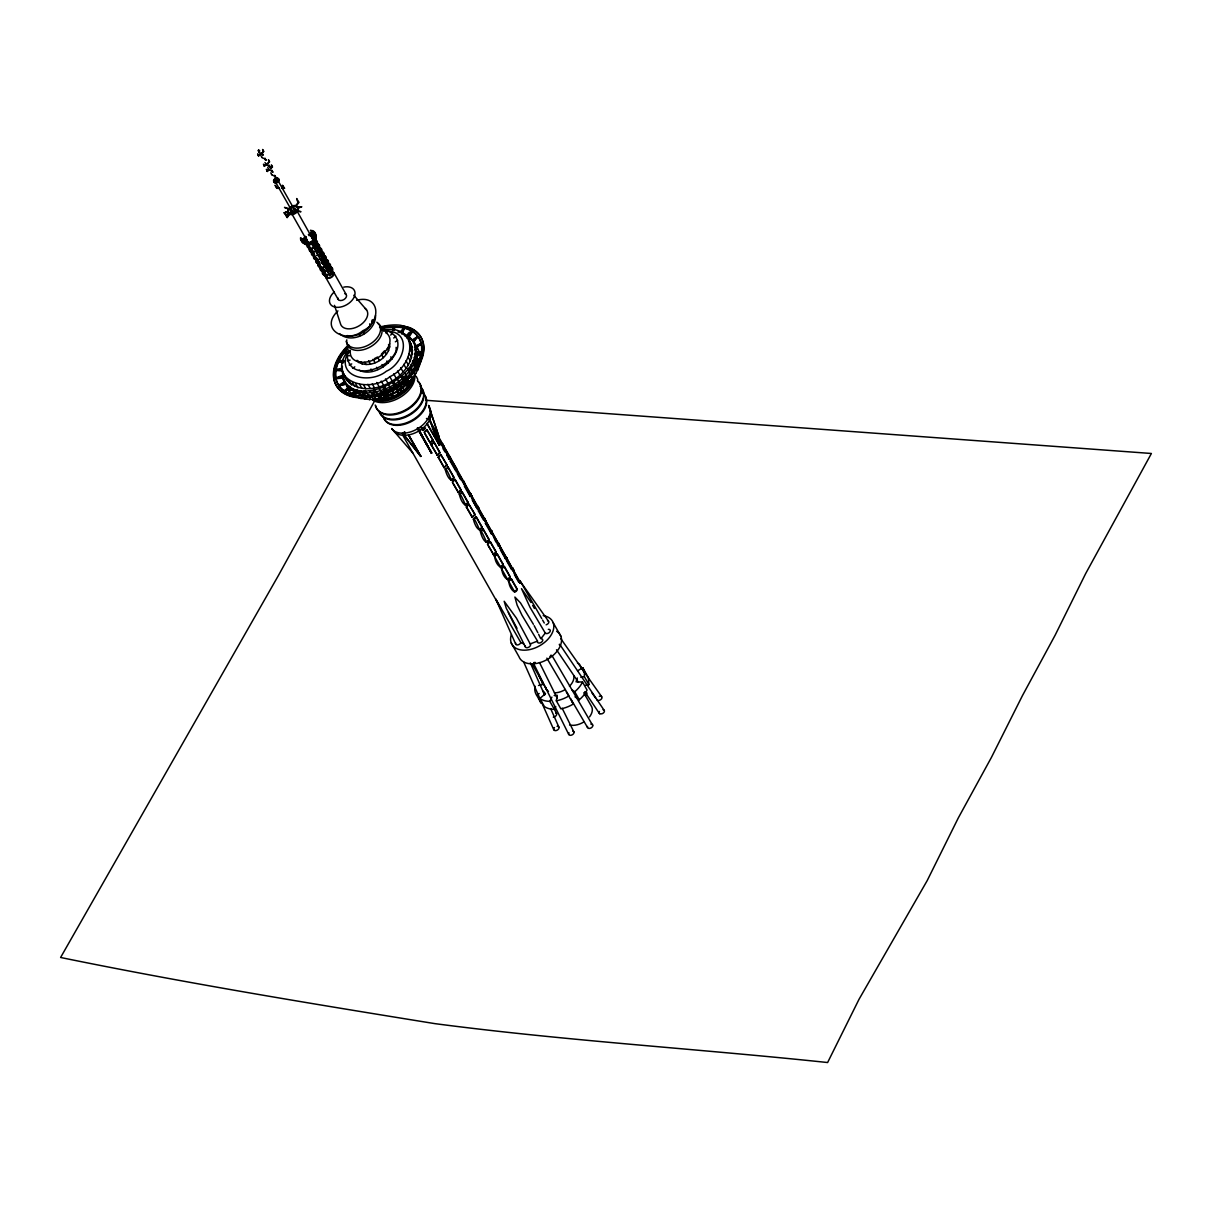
<?xml version="1.0" encoding="UTF-8"?>
<svg xmlns="http://www.w3.org/2000/svg" width="1212" height="1212" viewBox="0 0 1212 1212"><rect width="100%" height="100%" fill="white"/><g stroke="black" fill="none" stroke-linecap="round" stroke-linejoin="round"><path stroke-width="1.5" d="M384.113 391.203L383.28 387.128L384.113 391.203L385.264 390.734L384.416 386.658L385.264 390.734M342.375 366.251C339.027 417.261 427.366 379.72 414.08 343.147L415.292 345.299C415.08 338.905 401.081 335.557 411.747 331.24L412.459 331.724L408.823 337.481L407.52 335.497L401.823 332.936M360.843 394.991L357.085 392.93L353.919 395.733C379.568 407.823 413.792 388.673 420.564 361.964L416.564 363.751L416.307 348.526L416.776 359.479L420.488 358.328L420.428 354.707L417.761 348.45L415.277 349.98M429.639 408.535A20.74 13.287 -29.5 0 1 429.851 419.367L429.684 419.746A20.74 13.287 -29.5 0 1 419.503 430.563L419.079 430.836A20.74 13.287 -29.5 0 1 404.49 435.29L404.323 431.851M404.49 435.29L404.763 431.851M585.381 685.325L588.88 684.644L584.351 676.629L584.457 671.842L582.805 667.721L577.563 670.827M588.88 684.644L588.381 677.69L582.805 667.721M342.738 370.963L335.966 370.448L336.103 369.539L341.905 368.342M374.099 394.264L374.781 389.719L375.75 391.446L372.948 394.491L373.629 389.961M383.613 330.876L384.068 327.846L382.916 328.088M415.474 349.874L416.686 352.025C420.034 374.25 399.309 391.431 379.432 395.657L378.962 398.793L379.977 396.142L374.205 389.87M416.095 355.722L415.262 353.116L421.049 351.904L416.095 355.722L415.125 354.01L420.928 352.813M566.262 691.825L573.397 703.975A24.816 15.877 -29.5 0 1 560.853 708.838L556.323 700.809L557.278 695.294L554.172 695.567M393.188 330.028L393.779 326.816L394.854 326.816L394.264 330.028M383.81 394.536L383.856 397.294L383.81 394.536L379.038 388.628M348.92 350.571C333.648 377.477 369.933 384.81 386.355 371.22C404.55 363.464 413.443 330.618 385.583 331.058M347.147 335.603C357.949 337.557 370.357 330.437 373.084 319.589M356.586 360.464C367.963 371.114 390.476 358.616 389.734 343.663M374.22 399.293L375.129 396.339L379.432 395.657M348.662 349.935C324.392 380.341 368.933 394.9 389.84 376.72C416.352 364.161 419.064 322.846 381.689 330.285M344.647 376.629C364.433 408.656 429.184 370.342 407.808 337.648M411.535 378.417L408.747 385.113L407.989 381.704L408.52 385.492C401.43 394.9 385.128 402.52 375.326 398.248M412.413 377.72L408.52 385.492M429.578 420.322L439.092 437.062L428.7 405.687A21.331 13.65 -29.5 0 1 428.912 416.822L428.745 417.201A21.331 13.65 -29.5 0 1 418.276 428.336L417.852 428.593A21.331 13.65 -29.5 0 1 402.854 433.184L402.414 433.184A21.331 13.65 -29.5 0 1 391.658 428.548L412.837 453.061M439.229 444.819L426.942 423.791M577.336 677.978L576.048 681.841L582.517 682.023L587.047 690.037A24.816 15.877 -29.5 0 1 579.291 699.763L575.003 696.824M542.885 682.22L542.022 684.795L538.522 685.477M401.717 332.573L403.596 327.891L404.535 328.134L402.02 334.376M343.36 362.858L338.557 361.57L338.981 360.631L344.42 360.646M363.236 395.536L365.403 390.84L366.372 392.552L362.161 395.521L364.327 390.84M392.34 329.952L393.779 326.816M393.415 329.952L394.854 326.816M369.478 399.808L370.978 396.566L375.129 396.339L369.448 390.628M413.58 363.418L418.473 360.782L413.58 363.418L412.61 361.706L418.034 361.721M525.341 645.814A2.878 1.833 -29.5 0 0 528.235 647.466A2.878 1.833 -29.5 0 0 530.22 643.92L537.522 641.087L521.948 615.166L517.13 605.106L514.888 597.046L520.448 602.849L533.401 624.286M555.747 706.551L554.354 709.384L549.824 701.354L551.914 697.112M374.099 401.869L278.472 575.397L60.6 957.48C184.785 982.932 309.833 1003.415 434.926 1023.64C565.398 1040.76 696.809 1048.713 827.614 1062.53L859.02 999.309L927.21 880.579L958.298 817.933L991.386 757.485L1022.458 695.597L1055.167 635.133L1085.634 573.64L1151.4 453.485L425.518 400.263M386.386 333.239L387.734 330.906C415.58 343.193 379.689 381.159 359.191 370.13M372.948 394.491L375.75 391.446M347.586 354.51L349.45 351.48M365.206 399.278L367.024 396.324M396.157 350.662C389.703 368.993 349.147 382.704 347.283 355.858L350.026 355.677M545.445 632.831L541.037 638.557M409.929 334.118L411.747 331.24M286.88 217.175L291.94 210.6L287.168 217.69L284.365 212.721L287.168 216.796M298.591 201.965L295.758 205.646A5.454 3.5 -29.5 0 0 292.001 206.055M311.908 232.568C306.136 240.476 313.302 225.962 313.923 235.779A5.621 3.591 -29.5 0 1 315.877 237.643L315.984 237.885A6.424 4.106 -29.5 0 1 313.15 243.173A6.424 4.106 -29.5 0 1 306.545 244.869L304.606 241.43L306.56 238.9L304.803 241.779M305.288 242.642L307.242 240.097L305.485 242.976M310.439 235.961L312.393 233.416M310.636 236.295L312.59 233.764M346.693 354.131L343.875 352.662L344.556 351.753L347.692 352.571M353.419 394.461L356.919 389.931L357.888 391.643L352.495 394.218L355.98 389.688M400.112 332.421L403.596 327.891M404.535 328.134L401.036 332.664L397.9 331.997M360.934 398.763L362.539 396.672M408.747 371.084L413.156 369.69L408.747 371.084L407.777 369.372L412.459 370.584M390.673 335.088L392.491 332.952M414.262 340.375L417.564 336.603L413.625 342.299L413.171 341.632M308.545 245.551C303.091 238.87 316.18 257.323 307 244.748M325.255 276.033C320.226 271.427 324.134 270.094 325.255 276.033L310.393 249.763C305.333 243.536 316.559 260.035 310.726 249.399M316.408 243.354L317.938 244.157L319.271 247.551L316.408 243.354L317.938 244.157M318.195 246.521L319.741 247.324M312.908 253.263C307.454 246.566 320.544 265.034 311.363 252.444M315.075 257.111L313.544 256.308L314.302 255.626A5.166 3.318 -29.5 0 1 311.832 253.293L311.348 253.444A5.681 3.636 -29.5 0 0 314.075 255.99L316.544 260.625L313.544 256.308M320.771 251.066L322.301 251.869L323.634 255.262L320.771 251.066L322.301 251.869M322.559 254.232L324.089 255.035M317.256 260.959C311.802 254.262 324.892 272.73 315.726 260.156M322.937 254.914L324.483 255.717L325.816 259.11L322.937 254.914L324.483 255.717M324.74 258.08L326.27 258.883M319.438 264.807C313.984 258.126 327.073 276.578 317.892 264.004M325.119 258.762L326.664 259.565L327.998 262.959L325.119 258.762L326.664 259.565M326.907 261.928L328.452 262.731M321.619 268.655L320.074 267.852L320.847 267.185A5.166 3.318 -29.5 0 1 318.377 264.837L317.877 265.004A5.681 3.636 -29.5 0 0 320.619 267.549L323.074 272.17L320.074 267.852M327.301 262.61L330.634 266.579L329.846 267.246A5.166 3.318 -29.5 0 1 332.315 269.594L332.755 269.412A5.681 3.636 -29.5 0 0 330.028 266.867L327.301 262.61L328.846 263.413M329.088 265.776L330.634 266.579M323.801 272.518L322.256 271.715M329.482 266.473L331.012 267.276L332.346 270.67L329.482 266.473L331.012 267.276M331.27 269.625L332.815 270.428M337.921 310.893C318.15 329.967 347.208 344.314 362.918 330.664C381.265 322.846 380.826 293.88 356.601 300.273M400.642 388.673C400.49 395.748 410.474 385.583 407.656 382.053L399.96 389.188L401.217 392.294L399.263 389.067M422.943 430.396C429.306 422.806 422.003 435.608 421.155 427.26M424.973 431.533L427.124 429.881L440.001 452.637L437.411 455.394L431.124 444.865L432.851 443.031M424.109 432.457L427.124 429.881M432.548 440.047L429.957 442.804L432.987 440.229L426.7 429.699M436.987 455.212L440.001 452.637M447.031 465.06L440.744 454.53L447.031 465.06L444.001 467.635L438.153 457.288L439.88 455.439M438.153 457.288L441.168 454.712M444.001 467.635L446.607 464.878M445.183 469.711L448.198 467.135L454.061 477.483C448.758 489.739 439.047 450.909 451.455 480.24M445.607 469.892L448.198 467.135M451.031 480.058L454.061 477.483M453.076 481.209L455.227 479.543L461.075 489.906L458.484 492.663L453.046 483.603M452.212 482.118L455.227 479.543M458.06 492.481L461.075 489.906M459.227 494.541L462.257 491.966L468.105 502.313C462.802 514.585 453.106 475.755 465.514 505.086M459.666 494.723L462.257 491.966M465.09 504.889L468.105 502.313M475.134 514.736L468.847 504.207L475.134 514.736L472.119 517.312L466.256 506.964L467.983 505.131M466.256 506.964L469.286 504.389M472.119 517.312L474.71 514.555M473.286 519.387L476.301 516.812L482.164 527.159C476.861 539.416 467.15 500.586 479.573 529.917M473.71 519.569L476.301 516.812M479.149 529.735L482.164 527.159M480.316 531.81L483.33 529.235L489.193 539.582C483.891 551.839 474.18 513.009 486.603 542.34M480.74 531.992L483.33 529.235M486.163 542.158L489.193 539.582M488.209 543.309L490.36 541.643L496.223 552.005L493.617 554.763L488.178 545.703M487.345 544.233L490.36 541.643M493.193 554.581L496.223 552.005M494.375 556.641L497.39 554.066L503.238 564.428C500.556 573.624 490.33 554.869 497.39 554.066M500.223 567.004L503.238 564.428M501.389 569.064L504.419 566.489L510.267 576.836C507.586 586.047 497.359 567.292 504.419 566.489M507.252 579.412L510.267 576.836M508.419 581.487L511.449 578.912L517.297 589.259C514.615 598.455 504.389 579.715 511.449 578.912M514.282 591.835L517.297 589.259M406.384 381.78L404.247 383.84L401.43 376.084M362.161 395.521L364.251 393.552M258.414 155.742L260.474 153.939L258.61 156.09L257.641 153.863L258.61 155.59M263.565 151.182L261.716 153.348L263.761 151.53L262.595 149.47L263.383 151.349M264.246 166.044L266.307 164.226L264.443 166.392L263.459 164.165L264.428 165.877M269.397 161.484L267.549 163.65L269.594 161.832L268.428 159.772L269.215 161.65M267.155 171.195L269.215 169.377L267.352 171.543L266.382 169.316L267.352 171.028M272.306 166.635L270.458 168.801L272.503 166.983L271.337 164.923L272.124 166.801M344.587 390.658L349.177 386.598L350.859 388.779L344.587 390.658L350.147 388.31M345.314 391.128L349.889 387.067L350.859 388.779M401.914 378.189L402.823 377.371L405.475 378.008L404.566 378.826L401.914 378.189L400.945 376.462L404.566 378.826M407.838 335.754L412.459 331.724M554.354 709.384A24.785 15.862 -29.5 0 1 544.385 706.505L539.855 698.491L545.491 693.643L543.112 691.188L544.93 694.4M417.14 346.693L420.746 343.663L416.11 348.526L415.14 346.799L420.912 344.466M393.718 338.012L395.885 336.209M416.716 353.51L419.094 351.571L416.701 352.783M312.499 245.127L314.65 243.93L316.438 247.096L314.408 248.596L312.499 245.127L314.65 243.93M316.438 247.096L314.408 248.596M314.681 248.99L316.832 247.793L318.62 250.96L316.59 252.444L314.681 248.99L316.832 247.793M318.62 250.96L316.59 252.444M316.847 252.838L319.014 251.641L320.801 254.808L318.771 256.308L316.847 252.838L319.014 251.641M320.801 254.808L318.771 256.308M319.029 256.686L321.18 255.49L322.983 258.656L320.953 260.156L319.029 256.686L321.18 255.49M322.983 258.656L320.953 260.156M321.21 260.535L323.362 259.338L325.149 262.504L323.134 264.004L321.21 260.535L323.362 259.338M325.149 262.504L323.134 264.004M323.392 264.383L325.543 263.186L327.331 266.352L325.316 267.852L323.392 264.383L325.543 263.186M327.331 266.352L325.316 267.852M325.573 268.246L327.725 267.049L329.512 270.215L327.482 271.715L325.573 268.246L327.725 267.049M329.512 270.215L327.482 271.715M327.755 272.094L329.906 270.897L331.694 274.063L329.664 275.563L327.755 272.094L329.906 270.897M307.712 243.854L326.922 277.396L308.196 244.309M331.694 274.063L329.664 275.563M314.272 239.809L332.376 273.351L332.512 272.442A3.848 2.469 -29.5 0 0 331.846 272.155M339.602 333.618C351.935 345.162 376.326 331.618 375.508 315.423M398.672 389.658L401.642 387.461M391.264 394.203L393.339 396.839L400.884 391.93M418.276 428.336L431.563 453.106L418.291 430.154M352.586 368.281L354.798 366.842M352.495 394.218L355.464 392.34M349.874 386.901L345.768 384.265L339.466 385.749L338.996 385.083L344.359 381.765M412.201 339.921L417.564 336.603M339.466 385.749L344.829 382.431L347.98 386.84L357.085 392.93M418.019 337.269L412.656 340.572L413.625 342.299M346.768 384.689L347.98 386.84L354.616 390.976L351.419 393.339L348.904 390.946L352.616 388.643M393.567 384.249L394.627 383.583L395.96 385.189L394.9 385.855L392.582 382.522L394.9 385.855M417.837 353.859L421.049 351.904M539.446 698.96A24.755 15.847 -29.5 0 0 541.097 703.081L536.568 695.067L539.188 693.522M395.354 341.814L397.688 340.451M308.802 247.915L310.333 248.718M317.559 243.476L315.302 240.537L332.346 270.67M310.969 251.763L312.514 252.566M320.12 248.005L318.589 247.203L321.907 251.172M313.15 255.611L314.696 256.414M315.332 259.474L316.877 260.277M317.514 263.322L319.044 264.125M319.695 267.17L321.225 267.973M321.862 271.018L323.407 271.821M324.043 274.866L325.589 275.669M374.553 358.555L377.462 357.07L379.417 360.509M349.965 386.613L347.571 387.81L346.238 384.689M397.369 391.097L390.794 394.43L392.885 397.066M349.192 365.024L351.738 363.918M302.379 239.446L305.515 237.9M302.47 239.552L305.712 238.234M314.226 234.795C306.242 238.673 316.802 230.386 315.984 237.885M302.955 240.4L306.197 239.097M314.711 235.658L311.484 236.961L314.908 235.992M303.151 240.749L306.394 239.446M342.86 377.265L343.026 378.068L336.269 378.689L336.103 377.886L341.89 375.538M414.974 345.996L420.746 343.663M336.269 378.689L342.057 376.356L343.026 378.068M416.428 356.313L420.428 354.707M384.249 388.84L385.401 388.385M348.904 390.946L351.995 389.81M286.32 215.312L289.077 214.312M286.608 215.812L288.441 215.145M385.719 394.536L388.582 393.521L383.856 386.916M289.895 208.04A5.454 3.5 -29.5 0 0 288.032 212.1L283.941 212.857L287.744 211.585A5.454 3.5 -29.5 0 1 290.744 206.691M385.567 396.036L390.325 394.582L392.415 397.218L390.688 393.855M381.053 396.824L384.128 399.233L392.309 396.718M436.229 433.775L436.275 436.547L436.229 433.775L456.727 468.786L456.182 471.726M435.108 434.487L435.653 431.533L431.714 425.806M442.728 446.713L442.683 443.94L442.728 446.713L432.366 428.381M443.304 448.955L443.85 446.016L443.304 448.955L444.986 451.924M449.167 459.318L449.697 456.363L449.167 459.318L446.652 454.879M450.334 461.378L450.879 458.439L450.334 461.378L455.348 470.256M505.328 555.914L505.374 558.671L505.328 555.914L457.303 471.044L457.363 473.801L460.712 479.71M463.817 483.967L463.757 481.209L463.817 483.967L457.954 473.619M464.923 483.27L464.393 486.224L470.241 496.572L470.786 493.632L470.241 496.572M472.013 498.465L471.953 495.693L472.013 498.465L477.27 508.995L477.816 506.04L477.861 508.813M478.437 511.07L478.982 508.116L478.437 511.07L483.467 519.933M484.891 521.236L484.845 518.463L484.891 521.236L479.043 510.888M485.467 523.478L486.012 520.539L485.467 523.478L491.33 533.841L491.86 530.886L491.33 533.841M492.436 533.144L498.344 546.248L498.889 543.309L498.95 546.067M493.087 535.719L495.844 541.825M499.526 548.324L500.071 545.37M506.555 560.747L507.086 557.793L506.555 560.747L511.57 569.61M512.994 570.913L512.949 568.14L512.994 570.913L507.146 560.565M514.176 572.988L514.115 570.216L514.176 572.988L520.024 583.336L505.843 556.55M519.387 580.745L429.805 421.185M381.416 395.779L384.28 395.036M338.996 385.083L345.799 384.143M347.389 360.782L350.116 360.1M335.966 370.448L341.769 369.236M416.549 362.797L420.564 361.964M580.851 677.311L584.351 676.629M377.144 396.597L379.977 396.142M415.777 367.16L415.761 366.251L419.367 365.873M408.777 435.002L420.882 456.409L409.262 436.653M336.103 377.886L339.481 377.568M364.842 390.87L366.069 393.021C387.885 392.264 411.322 377.871 416.443 355.707L415.231 353.556M276.533 187.799L279.472 188.314L276.821 188.314L275.079 185.224L276.972 187.799M284.32 187.815L281.957 188.314L284.608 188.33L282.411 185.239L283.866 187.815M418.473 360.782L413.034 360.782L414.004 362.494M338.557 361.57L343.981 361.57M418.155 369.766L414.413 369.751L414.08 363.388L412.853 361.237M365.297 392.552L366.372 392.552M297.076 211.146L300.985 211.721L296.788 210.63L312.56 238.749M364.6 392.93L353.965 390.734L350.722 389.007L349.51 386.855M336.103 369.539L339.481 369.796M288.092 212.433L285.835 212.221L290.016 213.994A5.454 3.5 -29.5 0 0 295.607 212.554A5.454 3.5 -29.5 0 0 298.031 208.07L301.818 206.797L297.728 207.555A5.454 3.5 -29.5 0 1 295.319 212.039A5.454 3.5 -29.5 0 1 289.713 213.479L288.032 212.1M293.819 209.525L294.395 210.873L292.274 211.524L275.306 181.694L276.003 180.179L277.76 180.179L294.546 209.843M383.386 330.376L387.734 330.906M415.777 373.66L412.534 373.266L410.777 365.115M377.705 398.642L383.34 399.324L380.28 396.915M287.077 208.525L288.971 209.025L284.502 207.419L286.774 208.01M408.474 368.463L413.156 369.69M343.875 352.662L346.996 353.48M413.383 377.553L410.156 376.705L410.247 377.462M356.949 391.4L357.888 391.643M338.981 360.631L343.784 361.933M599.834 713.762L601.728 713.838A2.863 1.879 -28.3 0 0 604.061 712.202A2.863 1.879 -28.3 0 0 604.061 710.187L560.095 644.89M426.442 418.473L429.684 419.746M310.787 235.643A6.424 4.106 -29.5 0 1 313.65 235.658L313.923 235.779M304.606 241.43L306.272 244.748M305.833 243.976L304.212 242.855M306.545 244.869L304.333 242.885M405.02 372.599L407.308 380.038L409.974 381.189M431.124 444.865L434.138 442.289L439.577 452.455M523.675 643.875L520.827 642.542L495.678 598.849L515.691 644.057M344.556 351.753L347.389 353.237M355.48 391.673L363.342 395.627L357.631 391.991L356.419 389.84M258.141 150.53L259.156 152.485M258.959 152.151L260.58 153.197M260.898 155.575L262.065 157.636M261.868 157.287L263.489 158.348M264.943 162.544L267.579 165.559L265.761 164.165M269.837 166.801L268.397 166.105L270.018 167.15L268.716 164.999L269.685 166.711M267.7 167.589L268.867 169.65M268.67 169.316L270.291 170.362M270.761 172.846L271.776 174.801M271.594 174.467L273.215 175.513M405.475 378.008L401.854 375.659L402.823 377.371M404.066 383.174L406.565 384.81M365.691 395.43L360.479 390.612M571.897 689.795L574.746 691.749L579.291 699.763M604.061 710.187L603.637 709.884A2.894 1.909 -28.3 0 0 603.076 709.717M366.069 393.021L370.978 396.566M408.732 337.633L411.474 339.799L410.262 337.663M275.306 181.694L277.063 181.694L277.76 180.179M309.181 248.596L310.393 249.763M402.369 387.916L397.445 379.311M353.798 295.228L366.615 309.999M363.327 332.391L364.342 333.679M402.854 433.184L420.882 456.409M402.414 433.184L420.655 456.439L408.55 435.017M520.221 581.336L548.46 621.15M560.671 638.497L601.637 696.673M591.668 692.431L595.91 698.445M395.96 385.189L393.658 381.871L394.627 383.583M393.142 382.219L398.157 391.037M520.175 580.957L541.734 618.559M556.505 649.753L578.472 682.386M584.76 691.704L599.395 713.459M417.716 427.76L419.503 430.563M417.292 428.018L419.079 430.836M571.655 701.218L573.397 703.975M531.023 602.531L521.493 588.623L530.008 607.303L545.309 633.118A2.878 1.833 -29.5 0 0 549.718 632.073A2.878 1.833 -29.5 0 0 548.324 629.346M552.005 655.631L592.804 725.564A2.863 1.879 -28.3 0 1 591.471 727.67L590.895 728.003A2.878 1.894 -28.3 0 1 587.532 727.503A2.863 1.879 -28.3 0 1 587.547 726.473M546.87 658.146L568.64 695.264M570.534 698.506L587.532 727.503M402.52 434.79L500.965 608.712M516.994 628.286L506.283 608.303L504.177 601.273L516.433 618.165L530.205 643.92M542.582 620.044L544.279 623.013M532.659 605.379L534.447 608.485M409.035 340.511L411.307 344.556M410.262 343.39L412.534 347.42M405.505 335.451L407.035 338.148M403.217 333.255L404.732 335.936M410.323 346.723L412.595 350.753M410.383 350.056L412.671 354.086M414.352 357.358L415.565 359.51L415.761 366.251M409.277 353.631L411.565 357.661M408.186 357.207L410.459 361.237M584.048 672.312L579.518 664.297A24.755 15.847 -29.5 0 0 577.457 663.07M405.99 360.782L408.277 364.812M553.142 622.604L560.868 636.255M408.156 368.918L409.959 375.296M403.808 364.342L406.081 368.387M388.491 344.753L389.794 347.041M400.672 367.675L402.96 371.705M583.775 692.764L591.168 705.823A15.408 9.863 -29.5 0 1 589.517 716.898M387.385 348.359L388.673 350.647M443.895 448.773L449.758 459.136M450.925 461.196L456.788 471.544M464.984 486.042L470.832 496.39M486.057 523.296L491.92 533.659M500.117 548.142L505.98 558.49M437.123 438.017L441.304 445.41M472.256 500.117L476.437 507.51M500.359 549.809L505.374 558.671M514.418 574.639L518.6 582.033M390.779 356.798L392.067 359.085M397.551 371.008L399.824 375.038M427.124 423.412L439.183 445.016L428.912 416.822M386.461 354.252L384.522 350.829L381.371 354.192L383.31 357.616M447.773 466.938L453.636 477.301M454.803 479.361L460.651 489.709M461.833 491.784L467.68 502.132M475.877 516.63L481.74 526.978M482.906 529.053L488.769 539.401M489.936 541.461L495.799 551.824M496.965 553.884L502.813 564.231M503.995 566.307L509.843 576.654M511.01 578.73L516.873 589.077M402.126 386.946L403.748 389.81M386.855 360.979L388.143 363.267M393.688 373.857L395.976 377.902M311.711 232.219L313.65 235.658M333.709 272.458L346.238 294.607M421.594 427.442L423.367 430.578M424.533 432.639L437.411 455.394M438.577 457.469L444.44 467.817M452.637 482.315L458.484 492.663M466.681 507.146L472.544 517.494M487.769 544.415L514.706 592.017M424.942 433.926L429.124 441.32M314.075 241.385L329.694 268.625M389.84 376.72L392.112 380.75M314.302 243.794L316.105 246.96M316.483 247.642L318.271 250.808M318.665 251.49L320.453 254.656M320.847 255.338L322.634 258.504M323.028 259.201L324.816 262.353M325.21 263.049L326.998 266.216M327.376 266.898L329.179 270.064M329.558 270.746L331.346 273.912M382.007 364.554L383.31 366.842M396.96 390.779L398.581 393.642M418.731 429.896L431.775 452.955M262.883 154.697L261.913 152.985L263.231 155.136L261.61 154.076M265.792 159.848L264.822 158.136L266.14 160.287L264.519 159.226M272.594 171.862L271.624 170.15L272.942 172.301L271.321 171.24M275.503 177.013L274.533 175.301L275.851 177.452L274.23 176.391M418.519 430.048L431.563 453.106L418.079 428.487M385.522 378.901L387.795 382.931M291.789 213.766L307.651 241.779M311.484 248.581L313.272 251.732M316.832 258.035L319.498 262.762M322.18 267.488L327.528 276.942M388.582 384.78L393.461 393.415L392.446 391.052M310.999 248.127L314.575 254.429M317.241 259.156L319.029 262.307M321.695 267.034L324.377 271.761M373.099 359.282L375.053 362.721M307.469 244.521L309.999 249.066M325.71 277.381L338.254 299.546M376.599 367.312L377.886 369.599M391.627 393.476L393.233 396.339M302.273 239.203L303.788 241.87A6.424 4.106 -29.5 0 1 305.985 237.097M381.204 381.098L383.477 385.128M368.569 360.676L370.508 364.1M370.963 369.024L372.251 371.311M385.143 395.551L386.764 398.415M376.705 382.462L378.992 386.492M364.827 362.282L366.115 364.57M532.22 664.07L546.582 689.476M360.858 361.797L362.161 364.085M372.22 383.84L374.508 387.87M357.616 360.403L358.904 362.691M367.872 384.295L370.16 388.34M511.252 643.011L518.963 656.662A23.361 14.953 -29.5 0 0 549.703 657.98A23.361 14.953 -29.5 0 0 556.626 631.27M363.524 384.765L365.797 388.794M359.6 384.28L361.888 388.325M355.677 383.81L357.964 387.84M352.465 382.416L354.752 386.446M349.253 381.038L351.525 385.068M352.737 388.582L353.965 390.734M346.95 378.826L349.223 382.871M342.208 370.902L346.935 380.659M343.42 373.766L345.708 377.796M342.951 379.204L344.163 381.341L343.147 378.114M417.852 428.593L431.336 453.212M497.784 603.228L495.89 599.516M534.159 625.65L537.825 632.679M416.216 376.326L417.776 379.477M539.491 662.51L557.111 698.082M562.156 708.232L573.897 731.942M508.313 612.499L525.341 646.844M533.507 663.343L568.716 734.381M538.628 634.315L540.628 638.542M538.825 675.175L542.688 683.568M554.263 708.732L556.581 713.762M530.326 662.858L544.627 695.052M550.657 708.611L558.944 727.245M523.66 661.979L553.763 729.7M439.092 437.062L428.518 405.414M393.4 430.518L393.597 430.79A20.74 13.287 -29.5 0 0 404.05 435.29M428.745 417.201L439.062 445.198M298.031 202.707L296.652 198.541L298.879 202.48L296.046 206.161A5.454 3.5 -29.5 0 0 292.304 206.57M334.497 305.333L340.345 323.316A14.877 9.529 -29.5 0 0 359.419 325.649A14.877 9.529 -29.5 0 0 364.782 308.242M415.943 347.708L416.11 348.526M388.158 392.991L388.749 395.809M369.69 323.862L369.963 326.376M384.068 327.846L384.219 330.982M359.555 334.3L359.616 336.072M415.337 346.92L415.428 350.147M371.978 320.135L372.039 322.983M519.978 580.563L520.024 583.336M396.142 347.329L396.203 350.116M572.655 731.048A2.878 1.894 -28.3 0 1 573.64 733.548A2.878 1.894 -28.3 0 1 569.958 735.275A2.878 1.894 -28.3 0 1 568.989 732.775M535.219 662.388A2.878 1.833 -29.5 0 1 533.901 662.494M557.05 726.336A2.878 1.894 -28.3 0 1 558.777 728.67A2.878 1.894 -28.3 0 1 554.808 730.548A2.878 1.894 -28.3 0 1 554.46 727.548M520.827 642.557A2.878 1.833 -29.5 0 1 517.554 644.92A2.878 1.833 -29.5 0 1 515.691 643.027M555.884 713.05A2.863 1.879 -28.2 0 1 556.308 715.368A2.863 1.879 -28.2 0 1 553.293 717.125M385.719 332.527A21.483 13.756 -29.5 0 1 375.538 359.025A21.483 13.756 -29.5 0 1 350.374 350.435M599.864 713.762A2.863 1.879 -28.3 0 1 599.44 711.444M599.304 696.294A2.878 1.894 -28.3 0 1 601.94 697.248A2.878 1.894 -28.3 0 1 600.213 699.96A2.878 1.894 -28.3 0 1 596.971 699.96M541.416 638.785A2.878 1.833 -29.5 0 1 542.476 641.042A2.878 1.833 -29.5 0 1 539.143 643.042A2.878 1.833 -29.5 0 1 537.507 641.118M590.85 724.125A2.878 1.894 -28.3 0 1 591.501 724.155M592.047 724.322A2.878 1.894 -28.3 0 1 592.744 725.049M378.28 323.892A19.134 12.241 -29.5 0 1 369.205 347.496A19.134 12.241 -29.5 0 1 346.784 339.845M376.841 322.225A18.68 11.953 -29.5 0 1 370.115 344.087A18.68 11.953 -29.5 0 1 346.162 341.163M292.592 207.085A5.454 3.5 -29.5 0 1 298.152 210.252A5.454 3.5 -29.5 0 1 289.956 214.403A5.454 3.5 -29.5 0 1 291.319 207.722M547.506 620.695A2.878 1.833 -29.5 0 1 548.718 622.589A2.878 1.833 -29.5 0 1 546.127 624.801M586.987 692.946A2.878 1.894 -28.3 0 1 584.987 695.446M559.383 644.223A2.878 1.833 -29.5 0 1 559.293 644.769M583.714 722.019A15.408 9.863 -29.5 0 1 569.564 724.958M551.051 655.056A2.878 1.833 -29.5 0 1 550.778 655.601M550.354 656.146A2.878 1.833 -29.5 0 1 549.809 656.616M582.517 682.023A24.816 15.877 -29.5 0 1 574.746 691.749M536.568 695.067A24.755 15.847 -29.5 0 1 535.022 686.143M568.852 695.946A24.816 15.877 -29.5 0 1 556.323 700.809M549.824 701.354A24.785 15.862 -29.5 0 1 539.855 698.491M543.203 615.651A23.361 14.953 -29.5 0 1 551.702 634.027A23.361 14.953 -29.5 0 1 524.584 650.177A23.361 14.953 -29.5 0 1 511.373 634.618M573.791 675.69A15.408 9.863 -29.5 0 1 569.458 686.265M565.322 689.507A15.408 9.863 -29.5 0 1 554.414 692.855M548.491 691.294A15.408 9.863 -29.5 0 1 545.567 687.098M304.197 241.491A6.424 4.106 -29.5 0 1 306.424 237.87M307.242 239.506A3.848 2.469 -29.5 0 0 306.833 242.279L307.924 242.279L307.303 242.733A3.848 2.469 -29.5 0 0 311.923 242.006A3.848 2.469 -29.5 0 0 313.378 238.234L312.287 238.234L312.893 237.779A3.848 2.469 -29.5 0 0 312.226 237.491M292.925 208.737A2.894 1.848 -29.5 0 1 295.94 210.237A2.894 1.848 -29.5 0 1 291.91 212.706A2.894 1.848 -29.5 0 1 291.668 209.525M312.196 238.4A2.894 1.848 -29.5 0 1 310.833 241.961A2.894 1.848 -29.5 0 1 307.439 240.809M413.489 376.371A25.664 16.438 -29.5 0 1 397.339 395.93A25.664 16.438 -29.5 0 1 372.584 398.551M414.655 374.069A25.634 16.407 -29.5 0 1 400.566 397.066A25.634 16.407 -29.5 0 1 372.554 400.051M413.898 377.144A25.664 16.423 -29.5 0 1 397.778 396.688A25.664 16.423 -29.5 0 1 373.023 399.309M417.382 380.568A24.967 15.983 -29.5 0 1 406.278 409.459A24.967 15.983 -29.5 0 1 375.205 404.99M417.761 381.371A24.891 15.938 -29.5 0 1 406.687 410.186A24.891 15.938 -29.5 0 1 375.705 405.732M419.958 386.219A24.407 15.62 -29.5 0 1 410.02 413.928A24.407 15.62 -29.5 0 1 379.098 411.444M422.185 389.067A24.316 15.574 -29.5 0 1 408.58 415.716A24.316 15.574 -29.5 0 1 379.598 412.171M424.564 394.764A23.589 15.105 -29.5 0 1 410.459 421.079A23.589 15.105 -29.5 0 1 382.916 415.883M422.003 392.809A23.467 15.029 -29.5 0 1 414.413 419.731A23.467 15.029 -29.5 0 1 383.795 417.882M332.982 272.897A3.848 2.469 -29.5 0 1 331.543 276.669A3.848 2.469 -29.5 0 1 326.922 277.396M326.437 276.942A3.848 2.469 -29.5 0 1 326.164 275.654M325.392 275.821A4.696 3.015 -29.5 0 0 330.891 277.7A4.696 3.015 -29.5 0 0 333.133 271.897L332.315 271.549A4.696 3.015 -29.5 0 0 331.315 271.427M344.844 293.698A4.696 3.015 -29.5 0 1 343.966 299.546A4.696 3.015 -29.5 0 1 337.921 297.97M400.808 325.77A48.738 31.194 -29.5 0 1 419.958 363.358A48.738 31.194 -29.5 0 1 363.964 397.9A48.738 31.194 -29.5 0 1 335.057 366.342M335.588 364.782A48.738 31.194 -29.5 0 1 348.889 345.299M379.841 327.695A48.738 31.194 -29.5 0 1 389.87 325.755M411.004 373.629A46.601 29.83 -29.5 0 0 399.839 327.346L389.385 327.331A46.601 29.83 -29.5 0 0 383.022 328.376M408.595 376.205A46.601 29.83 -29.5 0 1 392.082 388.431M390.552 389.234A46.601 29.83 -29.5 0 1 369.781 395.87M355.828 395.748A46.601 29.83 -29.5 0 1 347.874 348.359M348.586 344.784A48.738 31.194 -29.5 0 0 345.496 393.9A48.738 31.194 -29.5 0 0 410.065 375.947A48.738 31.194 -29.5 0 0 409.959 327.725L400.521 325.255A48.738 31.194 -29.5 0 0 379.553 327.179M381.113 328.24A46.601 29.83 -29.5 0 1 419.761 358.434A46.601 29.83 -29.5 0 1 356.54 395.4A46.601 29.83 -29.5 0 1 347.586 347.844M343.738 287.123A13.832 8.863 -29.5 0 1 354.146 297.091A13.832 8.863 -29.5 0 1 334.588 307A13.832 8.863 -29.5 0 1 334.3 291.91M316.953 243.763A5.681 3.636 -29.5 0 1 319.68 246.309L319.241 246.49A5.166 3.318 -29.5 0 0 316.771 244.142M315.877 240.188A5.681 3.636 -29.5 0 1 317.499 242.461L317.059 242.627A5.166 3.318 -29.5 0 0 315.59 240.552M321.301 251.46A5.681 3.636 -29.5 0 1 324.043 254.005L323.589 254.187A5.166 3.318 -29.5 0 0 322.134 252.111M319.332 261.762A5.681 3.636 -29.5 0 0 318.529 262.837L318.968 262.868A5.166 3.318 -29.5 0 1 319.726 261.898M323.695 269.473A5.681 3.636 -29.5 0 0 322.877 270.534L323.331 270.564A5.166 3.318 -29.5 0 1 324.074 269.594M315.696 237.37A6.424 4.106 -29.5 0 1 312.847 242.658A6.424 4.106 -29.5 0 1 306.257 244.354M303.924 242.127A6.424 4.106 -29.5 0 1 306.121 237.355M308.954 235.613A6.424 4.106 -29.5 0 1 313.363 235.143M306.121 244.097A6.424 4.106 -29.5 0 0 312.711 242.4A6.424 4.106 -29.5 0 0 315.544 237.113A5.621 3.591 -29.5 0 0 313.635 235.264M310.363 234.87A6.424 4.106 -29.5 0 1 313.211 234.886M313.196 234.492A5.621 3.591 -29.5 0 1 315.15 236.355A6.424 4.106 -29.5 0 1 312.272 241.627A6.424 4.106 -29.5 0 1 305.682 243.324M313.06 234.234A5.621 3.591 -29.5 0 1 314.999 236.098M303.348 241.097A6.424 4.106 -29.5 0 1 305.545 236.325M308.363 234.583A6.424 4.106 -29.5 0 1 312.772 234.113M315.256 236.598A6.424 4.106 -29.5 0 1 312.408 241.885A6.424 4.106 -29.5 0 1 305.818 243.582M303.5 241.355A6.424 4.106 -29.5 0 1 305.697 236.582M310.06 234.355A6.424 4.106 -29.5 0 1 312.923 234.37M313.499 235.007A5.621 3.591 -29.5 0 1 315.438 236.87M305.985 244.233A5.621 3.591 -29.5 0 1 304.348 243.112M305.394 243.203A5.621 3.591 -29.5 0 1 303.454 241.34M305.545 243.46A5.621 3.591 -29.5 0 1 303.909 242.339M258.504 150.152C260.625 152.03 259.641 150.076 258.504 150.152M275.912 180.936L277.2 180.664L276.003 180.8M305.318 241.855L305.151 242.233A7.954 5.09 -29.5 0 1 300.546 237.825L301.015 237.734A7.439 4.772 -29.5 0 0 305.318 241.855M310.59 230.401L310.408 230.78A7.439 4.772 -29.5 0 1 314.711 234.886L315.181 234.795A7.954 5.09 -29.5 0 0 310.59 230.401M306.288 243.567L306.121 243.945A7.954 5.09 -29.5 0 1 301.515 239.552L302 239.446A7.439 4.772 -29.5 0 0 306.288 243.567M311.56 232.113L311.393 232.492A7.439 4.772 -29.5 0 1 315.681 236.613L316.15 236.507A7.954 5.09 -29.5 0 0 311.56 232.113M319.135 247.612L318.953 247.99A5.166 3.318 -29.5 0 1 321.407 250.339L321.862 250.157A5.681 3.636 -29.5 0 0 319.135 247.612M323.483 255.308L323.301 255.702A5.166 3.318 -29.5 0 1 325.77 258.035L326.225 257.868A5.681 3.636 -29.5 0 0 323.483 255.308M325.664 259.156L325.483 259.55A5.166 3.318 -29.5 0 1 327.952 261.883L328.407 261.716A5.681 3.636 -29.5 0 0 325.664 259.156M327.846 263.019L327.664 263.398A5.166 3.318 -29.5 0 1 330.134 265.746L330.573 265.564A5.681 3.636 -29.5 0 0 327.846 263.019M309.939 247.93L309.711 248.293A5.681 3.636 -29.5 0 1 306.984 245.748L307.484 245.581A5.166 3.318 -29.5 0 0 309.939 247.93M312.12 251.778L311.893 252.141A5.681 3.636 -29.5 0 1 309.166 249.596L309.666 249.43A5.166 3.318 -29.5 0 0 312.12 251.778M316.483 259.474L316.256 259.853A5.681 3.636 -29.5 0 1 313.514 257.292L314.014 257.141A5.166 3.318 -29.5 0 0 316.483 259.474M318.665 263.322L318.438 263.701A5.681 3.636 -29.5 0 1 315.696 261.156L316.196 260.989A5.166 3.318 -29.5 0 0 318.665 263.322M323.013 271.034L322.786 271.397A5.681 3.636 -29.5 0 1 320.059 268.852L320.559 268.685A5.166 3.318 -29.5 0 0 323.013 271.034M325.195 274.882L324.967 275.26A5.681 3.636 -29.5 0 1 322.24 272.7L322.725 272.548A5.166 3.318 -29.5 0 0 325.195 274.882M316.862 244.627L316.453 244.612A5.166 3.318 -29.5 0 1 312.348 247.657L312.363 247.99A5.681 3.636 -29.5 0 0 316.862 244.627M319.044 248.475L318.635 248.46A5.166 3.318 -29.5 0 1 314.529 251.505L314.544 251.838A5.681 3.636 -29.5 0 0 319.044 248.475M321.225 252.323L320.816 252.308A5.166 3.318 -29.5 0 1 316.711 255.368L316.726 255.702A5.681 3.636 -29.5 0 0 321.225 252.323M323.392 256.171L322.998 256.156A5.166 3.318 -29.5 0 1 318.892 259.216L318.907 259.55A5.681 3.636 -29.5 0 0 323.392 256.171M325.573 260.035L325.18 260.004A5.166 3.318 -29.5 0 1 321.074 263.065L321.074 263.398A5.681 3.636 -29.5 0 0 325.573 260.035M327.755 263.883L327.346 263.868A5.166 3.318 -29.5 0 1 323.24 266.913L323.256 267.246A5.681 3.636 -29.5 0 0 327.755 263.883M329.937 267.731L329.528 267.716A5.166 3.318 -29.5 0 1 325.422 270.761L325.437 271.109A5.681 3.636 -29.5 0 0 329.937 267.731M332.118 271.579L331.709 271.564A5.166 3.318 -29.5 0 1 327.604 274.624L327.619 274.957A5.681 3.636 -29.5 0 0 332.118 271.579M299.637 206.919L297.379 206.707C293.789 203.616 298.697 209.721 299.637 206.919M275.609 182.967A2.727 1.742 -29.5 0 0 279.033 179.921A2.727 1.742 -29.5 0 0 274.972 179.921A2.727 1.742 -29.5 0 0 275.609 182.967M275.412 182.618A2.727 1.742 -29.5 0 0 278.836 179.588A2.727 1.742 -29.5 0 0 274.776 179.573A2.727 1.742 -29.5 0 0 275.412 182.618M275.306 182.451A2.727 1.742 -29.5 0 0 278.745 179.406A2.727 1.742 -29.5 0 0 274.685 179.406A2.727 1.742 -29.5 0 0 275.306 182.451M275.124 182.103A2.727 1.742 -29.5 0 0 278.548 179.073A2.727 1.742 -29.5 0 0 274.488 179.058A2.727 1.742 -29.5 0 0 275.124 182.103"/></g></svg>
